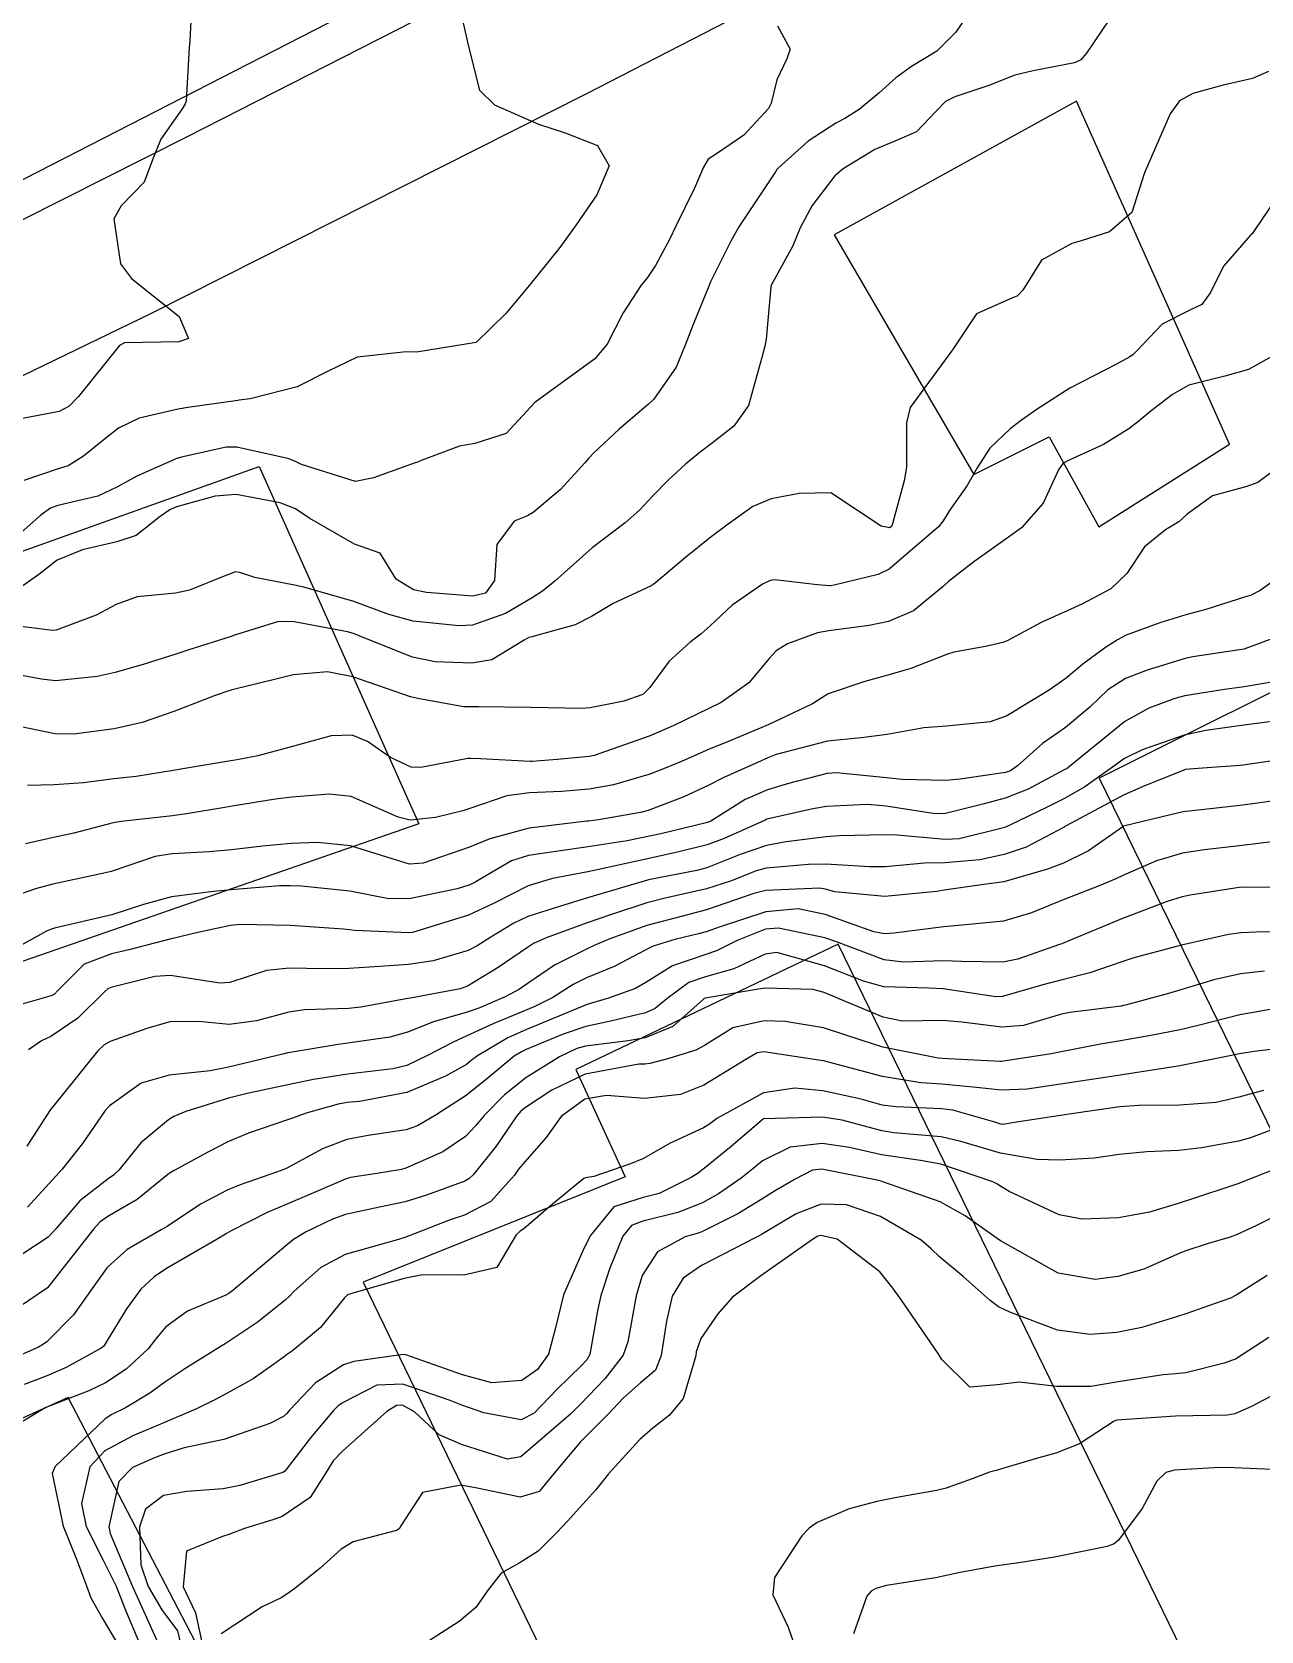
# Model space of a CAD drawing. Header units: metres. Extents: x 318500 to 325275, y 7408834 to 7428799.
# Drawn here: x 323304.5 to 323345.9, y 7420747.4 to 7420801.2 of the extents above; entities that cross this region are included whole.
import ezdxf

# ---------------------------------------------------------------- set-up
doc = ezdxf.new("R2010")
doc.units = ezdxf.units.M
doc.header["$MEASUREMENT"] = 0
for name, color, linetype in [('Curvas de Nivel 1m', 11, 'Continuous'), ('Curvas de Nivel 5m', 15, 'Continuous'), ('Edificações', 30, 'Continuous'), ('Vias Primárias', 230, 'Continuous')]:
    doc.layers.add(name, color=color, linetype=linetype)

msp = doc.modelspace()

# ---------------------------------------------------------------- linework, layer by layer
at = {"layer": 'Curvas de Nivel 1m', "flags": 128}
for points, elevation in [([(323309.948, 7420802.855), (323309.862, 7420801.096), (323309.845, 7420800.857), (323309.83, 7420800.643), (323309.725, 7420798.858), (323309.694, 7420798.753), (323309.586, 7420798.587), (323308.875, 7420797.563), (323308.595, 7420796.87), (323308.307, 7420796.118), (323307.544, 7420795.322), (323307.29, 7420794.884), (323307.517, 7420793.367), (323307.885, 7420792.876), (323309.491, 7420791.592), (323309.801, 7420790.855), (323309.479, 7420790.744), (323307.651, 7420790.706), (323307.477, 7420790.617), (323306.103, 7420788.9), (323305.784, 7420788.576), (323305.452, 7420788.403), (323304.213, 7420788.165)], 767), ([(323336.173, 7420801.966), (323335.627, 7420801.164), (323334.983, 7420800.52), (323334.132, 7420800.012), (323333.606, 7420799.63), (323333.037, 7420799.11), (323332.368, 7420798.558), (323331.889, 7420798.262), (323331.583, 7420798.1), (323330.655, 7420797.498), (323329.65, 7420796.589), (323329.607, 7420796.542), (323329.559, 7420796.466), (323328.321, 7420794.608), (323328.038, 7420794.107), (323327.517, 7420793.055), (323327.372, 7420792.762), (323327.31, 7420792.622), (323326.785, 7420791.333), (323326.516, 7420790.63), (323326.209, 7420789.896), (323325.462, 7420788.814), (323325.28, 7420788.643), (323324.294, 7420787.811), (323323.435, 7420786.996), (323323.276, 7420786.828), (323323.146, 7420786.674), (323322.326, 7420785.776), (323321.405, 7420785.001), (323321.21, 7420784.894), (323320.766, 7420784.706), (323320.181, 7420783.923), (323320.1, 7420782.713), (323319.796, 7420782.293), (323319.372, 7420782.185), (323317.808, 7420782.309), (323317.375, 7420782.399), (323316.793, 7420782.759), (323316.256, 7420783.634), (323315.392, 7420783.934), (323313.887, 7420784.795), (323313.405, 7420785.124), (323312.885, 7420785.33), (323311.412, 7420785.61), (323310.697, 7420785.555), (323309.405, 7420785.188), (323309.173, 7420785.093), (323308.856, 7420784.865), (323308.039, 7420784.228), (323307.391, 7420784.018), (323306.241, 7420783.749), (323305.385, 7420783.399), (323304.767, 7420782.919), (323303.964, 7420782.339)], 764), ([(323318.926, 7420802.03), (323319.22, 7420800.726), (323319.597, 7420799.216), (323320.099, 7420798.715), (323321.58, 7420798.063), (323322.482, 7420797.781), (323323.57, 7420797.351), (323323.965, 7420796.666), (323323.55, 7420795.686), (323322.845, 7420794.68), (323322.302, 7420793.914), (323321.514, 7420792.939), (323321.402, 7420792.811), (323321.326, 7420792.702), (323320.496, 7420791.709), (323319.48, 7420790.72), (323317.477, 7420790.401), (323317.125, 7420790.404), (323315.475, 7420790.232), (323314.504, 7420789.755), (323313.464, 7420789.226), (323311.88, 7420788.824), (323311.512, 7420788.776), (323311.459, 7420788.773), (323309.778, 7420788.532), (323309.454, 7420788.475), (323308.145, 7420788.177), (323307.444, 7420787.84), (323306.908, 7420787.418), (323306.276, 7420786.897), (323305.753, 7420786.577), (323305.423, 7420786.466), (323304.264, 7420786.081)], 766), ([(323340.795, 7420801.606), (323340.027, 7420800.454), (323339.835, 7420800.238), (323339.615, 7420800.132), (323338.227, 7420799.864), (323337.608, 7420799.719), (323336.731, 7420799.37), (323335.597, 7420798.987), (323335.274, 7420798.835), (323334.975, 7420798.519), (323334.3, 7420797.809), (323333.574, 7420797.491), (323332.903, 7420797.217), (323331.829, 7420796.566), (323331.558, 7420796.332), (323330.791, 7420795.334), (323330.385, 7420794.582), (323330.141, 7420793.974), (323329.514, 7420792.831), (323329.427, 7420792.675), (323329.404, 7420792.592), (323329.242, 7420790.835), (323329.194, 7420790.594), (323329.095, 7420790.215), (323328.644, 7420788.602), (323328.153, 7420787.906), (323327.441, 7420787.344), (323327.024, 7420787.037), (323326.529, 7420786.629), (323325.953, 7420786.104), (323325.414, 7420785.549), (323324.976, 7420785.076), (323324.496, 7420784.654), (323323.391, 7420783.816), (323322.131, 7420782.689), (323321.718, 7420782.351), (323321.371, 7420782.132), (323320.468, 7420781.604), (323319.357, 7420781.214), (323318.9, 7420781.183), (323317.359, 7420781.342), (323316.549, 7420781.575), (323315.368, 7420782.009), (323313.687, 7420782.485), (323313.376, 7420782.553), (323312.036, 7420782.82), (323311.536, 7420782.982), (323311.382, 7420783.006), (323310.948, 7420782.836), (323309.841, 7420782.385), (323309.371, 7420782.29), (323308.079, 7420782.164), (323307.365, 7420781.905), (323306.7, 7420781.55), (323305.352, 7420781.038), (323305.227, 7420781.036), (323303.355, 7420781.268)], 763), ([(323346.149, 7420799.835), (323345.608, 7420799.603), (323344.619, 7420799.381), (323343.6, 7420799.095), (323343.155, 7420798.856), (323342.839, 7420798.418), (323342.452, 7420797.546), (323341.97, 7420796.426), (323341.868, 7420796.116), (323341.547, 7420795.096), (323340.791, 7420794.441), (323339.842, 7420794.148), (323339.534, 7420794.054), (323338.507, 7420793.493), (323337.883, 7420792.484), (323337.698, 7420792.296), (323337.506, 7420792.214), (323336.318, 7420791.682), (323335.533, 7420790.509), (323335.51, 7420790.479), (323335.479, 7420790.431), (323334.093, 7420788.53), (323333.963, 7420788.022), (323333.963, 7420786.532), (323333.889, 7420786.067), (323333.47, 7420784.539), (323333.399, 7420784.486), (323333.113, 7420784.543), (323331.417, 7420785.665), (323330.356, 7420785.636), (323329.413, 7420785.457), (323328.799, 7420785.209), (323327.964, 7420784.612), (323327.396, 7420784.187), (323326.53, 7420783.487), (323325.522, 7420782.639), (323325.442, 7420782.576), (323325.378, 7420782.532), (323324.09, 7420781.938), (323323.362, 7420781.502), (323322.818, 7420781.218), (323321.352, 7420780.823), (323321.26, 7420780.792), (323321.096, 7420780.703), (323320.007, 7420780.046), (323319.338, 7420779.927), (323318.105, 7420779.972), (323317.341, 7420780.131), (323315.733, 7420780.774), (323315.352, 7420780.925), (323315.151, 7420780.984), (323313.358, 7420781.325), (323312.831, 7420781.334), (323311.351, 7420780.872), (323311.321, 7420780.86), (323311.237, 7420780.832), (323309.82, 7420780.376), (323309.34, 7420780.226), (323308.308, 7420779.897), (323307.331, 7420779.614), (323306.735, 7420779.483), (323305.326, 7420779.341), (323304.855, 7420779.389), (323303.331, 7420779.675)], 762), ([(323346.94, 7420796.359), (323345.709, 7420794.545), (323345.594, 7420794.379), (323345.567, 7420794.352), (323345.539, 7420794.329), (323344.631, 7420793.286), (323344.193, 7420792.4), (323343.906, 7420792.002), (323343.501, 7420791.811), (323342.573, 7420791.34), (323341.709, 7420790.428), (323341.595, 7420790.313), (323341.478, 7420790.235), (323341.035, 7420789.996), (323339.467, 7420789.184), (323338.362, 7420788.476), (323337.833, 7420788.106), (323337.45, 7420787.821), (323336.767, 7420787.17), (323336.345, 7420786.501), (323336.012, 7420785.913), (323335.408, 7420785.074), (323335.195, 7420784.721), (323335.04, 7420784.515), (323333.386, 7420783.091), (323333.016, 7420782.912), (323331.526, 7420782.559), (323331.406, 7420782.534), (323331.38, 7420782.531), (323330.969, 7420782.566), (323329.531, 7420782.737), (323329.381, 7420782.717), (323329.124, 7420782.594), (323328.099, 7420781.879), (323327.359, 7420781.194), (323327.06, 7420780.917), (323326.671, 7420780.627), (323325.976, 7420779.998), (323325.327, 7420779.117), (323325.091, 7420778.876), (323324.451, 7420778.653), (323323.318, 7420778.434), (323323.053, 7420778.41), (323321.317, 7420778.442), (323319.569, 7420778.466), (323319.317, 7420778.459), (323319.06, 7420778.466), (323317.521, 7420778.747), (323317.321, 7420778.784), (323317.275, 7420778.797), (323315.33, 7420779.476), (323314.481, 7420779.64), (323313.331, 7420779.537), (323312.747, 7420779.39), (323311.323, 7420779.042), (323311.158, 7420778.997), (323310.703, 7420778.839), (323309.314, 7420778.306), (323308.249, 7420777.932), (323307.308, 7420777.72), (323305.95, 7420777.544), (323305.306, 7420777.554), (323304.174, 7420777.792)], 761), ([(323346.272, 7420786.367), (323345.786, 7420786.014), (323345.422, 7420785.879), (323344.258, 7420785.557), (323343.408, 7420784.944), (323343.125, 7420784.692), (323342.682, 7420784.417), (323341.969, 7420783.85), (323341.385, 7420782.954), (323340.836, 7420782.438), (323339.893, 7420781.931), (323339.368, 7420781.688), (323338.514, 7420781.317), (323337.353, 7420780.689), (323337.209, 7420780.626), (323336.62, 7420780.491), (323335.557, 7420780.297), (323335.346, 7420780.235), (323334.116, 7420779.75), (323333.335, 7420779.524), (323332.559, 7420779.321), (323331.325, 7420778.895), (323331.116, 7420778.77), (323330.8, 7420778.568), (323329.313, 7420777.859), (323328.002, 7420777.304), (323327.304, 7420777.032), (323327.018, 7420776.908), (323326.389, 7420776.629), (323325.621, 7420776.31), (323325.293, 7420776.19), (323324.102, 7420775.844), (323323.285, 7420775.698), (323322.353, 7420775.615), (323321.283, 7420775.564), (323320.52, 7420775.469), (323319.275, 7420775.046), (323319.036, 7420774.961), (323318.116, 7420774.737), (323317.268, 7420774.648), (323316.856, 7420774.756), (323315.28, 7420775.449), (323314.539, 7420775.53), (323313.279, 7420775.422), (323312.728, 7420775.358), (323311.274, 7420775.121), (323311.028, 7420775.08), (323309.673, 7420774.854), (323309.326, 7420774.802), (323309.269, 7420774.796), (323307.536, 7420774.608), (323307.265, 7420774.556), (323305.944, 7420774.216), (323305.257, 7420774.062), (323304.322, 7420773.856)], 759), ([(323347.391, 7420783.469), (323345.865, 7420782.373), (323345.542, 7420782.213), (323345.377, 7420782.159), (323344.036, 7420781.734), (323343.367, 7420781.557), (323342.492, 7420781.29), (323341.357, 7420780.872), (323341.066, 7420780.722), (323340.631, 7420780.441), (323339.898, 7420779.895), (323339.335, 7420779.428), (323338.771, 7420779.023), (323337.858, 7420778.475), (323337.527, 7420778.268), (323337.317, 7420778.146), (323336.786, 7420777.96), (323335.313, 7420777.816), (323334.551, 7420777.76), (323333.31, 7420777.537), (323332.439, 7420777.418), (323331.307, 7420777.304), (323329.574, 7420776.857), (323329.302, 7420776.746), (323328.946, 7420776.595), (323327.821, 7420776.083), (323327.288, 7420775.812), (323326.472, 7420775.439), (323325.275, 7420774.974), (323325.014, 7420774.904), (323323.6, 7420774.665), (323323.269, 7420774.618), (323323.21, 7420774.611), (323321.265, 7420774.386), (323319.947, 7420774.026), (323319.255, 7420773.746), (323317.706, 7420773.202), (323317.246, 7420773.172), (323316.655, 7420773.353), (323315.255, 7420773.791), (323314.146, 7420773.902), (323313.256, 7420773.868), (323312.291, 7420773.777), (323311.252, 7420773.657), (323310.504, 7420773.588), (323309.25, 7420773.518), (323308.688, 7420773.426), (323307.241, 7420772.932), (323307.201, 7420772.92), (323307.015, 7420772.883), (323305.236, 7420772.495), (323304.652, 7420772.336), (323303.229, 7420771.845)], 758), ([(323346.773, 7420780.944), (323345.351, 7420780.418), (323345.325, 7420780.406), (323345.17, 7420780.383), (323343.605, 7420780.147), (323343.345, 7420780.092), (323342.059, 7420779.7), (323341.335, 7420779.42), (323340.736, 7420779.032), (323340.131, 7420778.448), (323339.313, 7420777.769), (323338.543, 7420777.232), (323337.704, 7420776.476), (323337.466, 7420776.31), (323337.297, 7420776.255), (323335.771, 7420776.025), (323335.292, 7420775.979), (323333.803, 7420776.022), (323333.293, 7420776.077), (323331.608, 7420776.244), (323331.295, 7420776.221), (323329.989, 7420775.88), (323329.286, 7420775.675), (323328.538, 7420775.344), (323327.379, 7420774.618), (323327.306, 7420774.583), (323327.269, 7420774.568), (323325.704, 7420774.195), (323325.262, 7420774.097), (323324.569, 7420773.96), (323323.256, 7420773.75), (323322.16, 7420773.593), (323321.251, 7420773.461), (323320.676, 7420773.278), (323319.701, 7420772.715), (323319.414, 7420772.543), (323319.237, 7420772.458), (323318.849, 7420772.338), (323317.233, 7420772.002), (323316.485, 7420772.014), (323315.235, 7420772.257), (323313.609, 7420772.424), (323313.236, 7420772.439), (323312.87, 7420772.44), (323311.235, 7420772.303), (323310.64, 7420772.245), (323309.232, 7420772.067), (323308.291, 7420771.808), (323307.226, 7420771.461), (323305.336, 7420771.024), (323305.221, 7420770.992), (323305.03, 7420770.913), (323303.869, 7420770.272)], 757), ([(323346.383, 7420779.316), (323345.331, 7420779.14), (323344.67, 7420779.05), (323343.326, 7420778.832), (323342.99, 7420778.74), (323342.119, 7420778.418), (323341.315, 7420777.968), (323339.454, 7420776.458), (323339.367, 7420776.391), (323339.298, 7420776.352), (323338.062, 7420775.698), (323337.284, 7420775.385), (323336.574, 7420775.197), (323335.275, 7420774.874), (323334.925, 7420774.866), (323333.279, 7420775.123), (323332.65, 7420775.176), (323331.278, 7420775.115), (323330.81, 7420775.034), (323329.271, 7420774.678), (323329.21, 7420774.652), (323329.09, 7420774.593), (323327.835, 7420774.038), (323327.258, 7420773.825), (323326.303, 7420773.58), (323325.251, 7420773.35), (323323.553, 7420772.974), (323323.244, 7420772.909), (323322.055, 7420772.688), (323321.237, 7420772.436), (323320.086, 7420771.857), (323319.227, 7420771.455), (323317.343, 7420770.87), (323317.221, 7420770.855), (323315.385, 7420770.941), (323315.222, 7420770.96), (323315.02, 7420770.984), (323313.223, 7420771.104), (323311.541, 7420771.143), (323311.223, 7420771.111), (323310.019, 7420770.848), (323309.38, 7420770.695), (323309.217, 7420770.66), (323307.798, 7420770.288), (323307.209, 7420770.152), (323306.293, 7420769.805), (323305.401, 7420768.907), (323305.299, 7420768.798), (323305.187, 7420768.737), (323303.775, 7420768.337)], 756), ([(323347.304, 7420776.793), (323345.444, 7420776.52), (323345.301, 7420776.502), (323345.194, 7420776.488), (323343.922, 7420776.394), (323343.348, 7420776.351), (323343.299, 7420776.336), (323341.933, 7420775.778), (323341.286, 7420775.498), (323340.592, 7420775.129), (323339.342, 7420774.459), (323339.295, 7420774.434), (323339.269, 7420774.418), (323337.988, 7420773.744), (323337.255, 7420773.49), (323336.431, 7420773.314), (323335.251, 7420773.216), (323334.571, 7420773.2), (323333.248, 7420773.082), (323332.718, 7420773.075), (323331.249, 7420773.164), (323330.664, 7420773.154), (323329.247, 7420773.03), (323328.901, 7420772.94), (323328.073, 7420772.608), (323327.237, 7420772.342), (323325.843, 7420772.025), (323325.232, 7420771.865), (323324.042, 7420771.472), (323323.225, 7420771.196), (323321.843, 7420770.691), (323321.419, 7420770.495), (323321.215, 7420770.368), (323320.221, 7420769.694), (323319.195, 7420769.062), (323318.947, 7420768.971), (323317.695, 7420768.742), (323317.274, 7420768.664), (323317.188, 7420768.648), (323315.6, 7420768.357), (323315.183, 7420768.315), (323313.712, 7420768.265), (323313.181, 7420768.193), (323312.092, 7420767.901), (323311.174, 7420767.775), (323310.149, 7420767.872), (323309.175, 7420767.863), (323308.398, 7420767.642), (323307.165, 7420767.208), (323306.961, 7420767.085), (323306.753, 7420766.886), (323305.224, 7420764.992), (323305.158, 7420764.91), (323304.366, 7420763.677)], 754), ([(323346.35, 7420775.298), (323345.282, 7420775.15), (323344.587, 7420775.08), (323343.278, 7420774.925), (323342.849, 7420774.834), (323341.27, 7420774.447), (323341.24, 7420774.43), (323340.085, 7420773.62), (323339.251, 7420773.202), (323338.711, 7420773.003), (323337.242, 7420772.58), (323337.158, 7420772.564), (323336.568, 7420772.49), (323335.238, 7420772.294), (323334.975, 7420772.251), (323333.235, 7420772.087), (323331.552, 7420772.242), (323331.238, 7420772.331), (323331.036, 7420772.361), (323329.237, 7420772.28), (323328.823, 7420772.183), (323327.23, 7420771.636), (323326.433, 7420771.423), (323325.225, 7420771.104), (323323.978, 7420770.659), (323323.454, 7420770.429), (323323.215, 7420770.322), (323322.12, 7420769.772), (323321.197, 7420769.144), (323320.939, 7420768.958), (323320.457, 7420768.707), (323319.573, 7420768.327), (323319.182, 7420768.189), (323318.05, 7420767.864), (323317.172, 7420767.522), (323316.584, 7420767.344), (323315.166, 7420767.15), (323314.841, 7420767.107), (323313.16, 7420766.826), (323313.139, 7420766.822), (323313.069, 7420766.801), (323311.155, 7420766.334), (323310.528, 7420766.214), (323309.152, 7420766.071), (323308.215, 7420765.804), (323307.142, 7420765.043), (323307.003, 7420764.882), (323306.242, 7420763.775), (323305.558, 7420762.903), (323305.338, 7420762.675), (323305.103, 7420762.416), (323304.386, 7420761.625)], 753), ([(323346.906, 7420773.997), (323345.261, 7420773.793), (323343.995, 7420773.656), (323343.257, 7420773.539), (323342.383, 7420773.283), (323341.245, 7420772.786), (323341.005, 7420772.672), (323340.448, 7420772.442), (323339.235, 7420771.973), (323338.17, 7420771.531), (323337.228, 7420771.247), (323335.84, 7420771.114), (323335.226, 7420771.064), (323333.538, 7420770.85), (323333.223, 7420770.829), (323332.869, 7420770.898), (323331.229, 7420771.48), (323330.323, 7420771.666), (323329.23, 7420771.567), (323327.664, 7420771.053), (323327.223, 7420770.895), (323327.008, 7420770.836), (323326.165, 7420770.631), (323325.446, 7420770.408), (323325.215, 7420770.297), (323324.132, 7420769.73), (323323.2, 7420769.344), (323322.751, 7420769.122), (323322.059, 7420768.687), (323321.486, 7420768.395), (323321.184, 7420768.272), (323320.076, 7420767.812), (323319.17, 7420767.388), (323318.711, 7420767.183), (323317.871, 7420766.739), (323317.156, 7420766.394), (323316.677, 7420766.279), (323315.153, 7420766.105), (323314.015, 7420765.928), (323313.149, 7420765.747), (323311.774, 7420765.448), (323311.145, 7420765.293), (323309.718, 7420764.851), (323309.315, 7420764.679), (323309.136, 7420764.572), (323308.204, 7420763.789), (323307.461, 7420762.876), (323307.284, 7420762.702), (323307.106, 7420762.587), (323306.146, 7420761.842), (323305.353, 7420760.906), (323305.077, 7420760.616), (323304.158, 7420760.011)], 752), ([(323347.25, 7420772.368), (323345.253, 7420772.393), (323345.155, 7420772.381), (323343.509, 7420772.126), (323343.237, 7420772.071), (323342.74, 7420771.912), (323341.229, 7420771.337), (323339.295, 7420770.533), (323339.22, 7420770.503), (323339.19, 7420770.49), (323339.116, 7420770.461), (323337.713, 7420769.974), (323337.211, 7420769.877), (323335.818, 7420769.894), (323335.211, 7420769.921), (323333.865, 7420769.876), (323333.211, 7420769.955), (323331.611, 7420770.556), (323331.221, 7420770.694), (323329.662, 7420771.021), (323329.224, 7420770.986), (323328.272, 7420770.604), (323327.576, 7420770.253), (323327.213, 7420770.131), (323326.092, 7420769.745), (323325.198, 7420769.191), (323324.851, 7420768.989), (323323.941, 7420768.659), (323323.36, 7420768.495), (323323.187, 7420768.438), (323321.945, 7420767.922), (323321.174, 7420767.605), (323320.549, 7420767.327), (323319.529, 7420766.716), (323319.319, 7420766.558), (323319.157, 7420766.434), (323318.457, 7420766.035), (323317.147, 7420765.488), (323315.56, 7420765.189), (323315.144, 7420765.147), (323314.836, 7420765.091), (323313.764, 7420764.794), (323313.308, 7420764.628), (323313.136, 7420764.564), (323311.826, 7420764.123), (323311.125, 7420763.827), (323310.475, 7420763.485), (323309.32, 7420762.857), (323309.183, 7420762.785), (323309.108, 7420762.729), (323308.077, 7420761.888), (323307.087, 7420761.32), (323306.827, 7420761.14), (323306.603, 7420760.887), (323305.06, 7420758.91), (323303.865, 7420758.11)], 751), ([(323346.009, 7420769.567), (323345.206, 7420769.48), (323344.309, 7420769.283), (323343.198, 7420768.945), (323342.783, 7420768.819), (323341.336, 7420768.428), (323341.22, 7420768.399), (323341.189, 7420768.395), (323339.466, 7420768.176), (323339.185, 7420768.118), (323337.906, 7420767.746), (323337.178, 7420767.688), (323335.824, 7420767.857), (323335.181, 7420767.905), (323333.819, 7420767.892), (323333.182, 7420768.02), (323331.909, 7420768.553), (323331.194, 7420768.851), (323330.812, 7420768.95), (323329.196, 7420768.993), (323328.852, 7420768.939), (323327.191, 7420768.664), (323327.16, 7420768.651), (323327.121, 7420768.621), (323326.105, 7420767.702), (323325.17, 7420767.321), (323324.596, 7420767.222), (323323.166, 7420767.043), (323322.876, 7420766.963), (323322.284, 7420766.683), (323321.153, 7420765.984), (323320.442, 7420765.413), (323319.754, 7420764.714), (323319.478, 7420764.373), (323319.129, 7420764.005), (323318.358, 7420763.495), (323317.113, 7420762.937), (323316.97, 7420762.895), (323316.143, 7420762.764), (323315.259, 7420762.627), (323315.107, 7420762.587), (323313.852, 7420762.039), (323313.094, 7420761.718), (323312.455, 7420761.444), (323311.239, 7420760.828), (323311.079, 7420760.738), (323310.843, 7420760.599), (323309.067, 7420759.563), (323308.646, 7420759.282), (323308.204, 7420758.869), (323307.713, 7420758.21), (323307.033, 7420757.082), (323306.956, 7420756.956), (323306.867, 7420756.882), (323305.684, 7420756.236), (323305.015, 7420755.94), (323304.273, 7420755.659)], 749), ([(323346.652, 7420768.358), (323345.187, 7420768.097), (323343.823, 7420767.755), (323343.178, 7420767.6), (323342.187, 7420767.403), (323341.172, 7420767.223), (323340.496, 7420767.114), (323339.166, 7420766.857), (323338.835, 7420766.793), (323337.161, 7420766.53), (323337.113, 7420766.528), (323335.162, 7420766.632), (323335.028, 7420766.646), (323333.167, 7420767.013), (323332.476, 7420767.241), (323331.177, 7420767.662), (323329.885, 7420767.873), (323329.18, 7420767.894), (323328.12, 7420767.661), (323327.167, 7420767.071), (323326.876, 7420766.911), (323325.966, 7420766.632), (323325.332, 7420766.464), (323325.158, 7420766.444), (323324.953, 7420766.438), (323323.154, 7420766.106), (323322.03, 7420765.568), (323321.143, 7420764.983), (323320.983, 7420764.86), (323320.849, 7420764.703), (323320.158, 7420763.676), (323319.385, 7420762.717), (323319.243, 7420762.584), (323319.107, 7420762.508), (323317.81, 7420762.029), (323317.096, 7420761.808), (323316.229, 7420761.627), (323315.089, 7420761.387), (323314.646, 7420761.226), (323313.765, 7420760.793), (323313.339, 7420760.536), (323313.075, 7420760.33), (323311.293, 7420758.827), (323311.164, 7420758.723), (323311.058, 7420758.665), (323309.768, 7420758.131), (323309.041, 7420757.606), (323308.7, 7420757.198), (323308.444, 7420756.866), (323307.711, 7420756.182), (323307.013, 7420755.72), (323306.45, 7420755.447), (323305.054, 7420754.909), (323305, 7420754.889), (323304.942, 7420754.854), (323302.987, 7420753.679)], 748), ([(323347.177, 7420767.043), (323345.663, 7420766.861), (323345.174, 7420766.784), (323344.842, 7420766.715), (323343.222, 7420766.399), (323343.17, 7420766.389), (323341.156, 7420766.072), (323340.723, 7420766.004), (323339.153, 7420765.765), (323338.025, 7420765.598), (323337.151, 7420765.566), (323336.32, 7420765.66), (323335.153, 7420765.765), (323334.444, 7420765.812), (323333.155, 7420766.027), (323331.173, 7420766.547), (323331.088, 7420766.561), (323329.164, 7420766.854), (323328.938, 7420766.819), (323328.562, 7420766.599), (323327.151, 7420765.735), (323326.357, 7420765.419), (323325.146, 7420765.285), (323323.875, 7420765.387), (323323.146, 7420765.261), (323322.35, 7420764.682), (323321.842, 7420763.977), (323321.117, 7420763.151), (323320.911, 7420762.904), (323320.774, 7420762.703), (323319.983, 7420761.824), (323319.09, 7420761.364), (323318.613, 7420761.201), (323317.433, 7420760.745), (323317.079, 7420760.61), (323316.869, 7420760.544), (323315.073, 7420760.036), (323314.259, 7420759.598), (323313.362, 7420758.797), (323313.213, 7420758.644), (323313.055, 7420758.496), (323312.115, 7420757.743), (323311.033, 7420757.029), (323310.909, 7420756.955), (323310.719, 7420756.835), (323309.684, 7420756.186), (323309.013, 7420755.742), (323308.501, 7420755.372), (323307.682, 7420754.873), (323307.224, 7420754.651), (323306.996, 7420754.502), (323305.319, 7420752.905), (323305.218, 7420752.665), (323305.585, 7420750.9), (323306.037, 7420749.79), (323306.369, 7420748.888), (323306.515, 7420748.485), (323306.909, 7420747.788), (323307.444, 7420746.875)], 747), ([(323345.976, 7420765.55), (323345.154, 7420765.33), (323344.389, 7420765.146), (323343.147, 7420765.056), (323341.78, 7420765.054), (323341.146, 7420765.003), (323339.444, 7420764.756), (323339.143, 7420764.712), (323338.925, 7420764.68), (323337.603, 7420764.475), (323337.203, 7420764.415), (323337.139, 7420764.42), (323336.937, 7420764.483), (323335.526, 7420764.887), (323335.144, 7420764.936), (323333.614, 7420765.003), (323333.145, 7420765.066), (323332.435, 7420765.259), (323331.15, 7420765.543), (323330.213, 7420765.637), (323329.149, 7420765.481), (323327.581, 7420764.613), (323327.336, 7420764.418), (323327.135, 7420764.299), (323325.986, 7420763.773), (323325.119, 7420763.263), (323324.677, 7420763.086), (323323.44, 7420762.665), (323323.167, 7420762.611), (323323.109, 7420762.594), (323322.057, 7420761.724), (323321.083, 7420760.904), (323320.964, 7420760.819), (323320.829, 7420760.703), (323320.177, 7420759.601), (323319.066, 7420759.342), (323317.682, 7420759.357), (323317.065, 7420759.225), (323315.449, 7420758.774), (323315.159, 7420758.678), (323315.057, 7420758.58), (323314.249, 7420757.581), (323313.301, 7420756.797), (323313.141, 7420756.686), (323313.027, 7420756.598), (323311.983, 7420755.848), (323311.007, 7420755.313), (323310.695, 7420755.145), (323310.079, 7420754.844), (323308.995, 7420754.384), (323307.93, 7420753.932), (323306.986, 7420753.433), (323306.486, 7420752.887), (323306.199, 7420751.654), (323306.36, 7420750.889), (323306.933, 7420749.752), (323307.367, 7420748.876), (323307.661, 7420748.124), (323308.186, 7420746.867)], 746), ([(323346.51, 7420762.968), (323345.11, 7420762.413), (323345.086, 7420762.404), (323345.009, 7420762.381), (323343.59, 7420761.91), (323343.103, 7420761.749), (323342.143, 7420761.457), (323341.098, 7420761.27), (323339.876, 7420761.227), (323339.099, 7420761.375), (323337.425, 7420762.158), (323337.109, 7420762.351), (323337.033, 7420762.405), (323336.874, 7420762.484), (323335.118, 7420763.076), (323334.44, 7420763.2), (323333.123, 7420763.39), (323332.045, 7420763.632), (323331.128, 7420763.773), (323330.052, 7420763.65), (323329.119, 7420763.182), (323328.789, 7420762.92), (323328.403, 7420762.601), (323327.642, 7420762.072), (323327.097, 7420761.775), (323326.273, 7420761.448), (323325.088, 7420761.156), (323324.714, 7420761.017), (323324.42, 7420760.65), (323323.984, 7420759.571), (323323.681, 7420758.661), (323323.57, 7420758.144), (323323.309, 7420756.666), (323323.207, 7420756.487), (323323.024, 7420756.301), (323322.199, 7420755.495), (323321.433, 7420754.694), (323320.998, 7420754.47), (323319.743, 7420754.713), (323319.004, 7420754.966), (323318.61, 7420755.122), (323317.014, 7420755.676), (323316.137, 7420755.64), (323315.004, 7420755.061), (323314.841, 7420754.943), (323314.678, 7420754.783), (323313.911, 7420753.871), (323313.088, 7420752.799), (323313.04, 7420752.738), (323312.979, 7420752.702), (323311.529, 7420752.264), (323310.97, 7420752.152), (323309.753, 7420752.063), (323308.966, 7420751.926), (323308.354, 7420751.471), (323308.157, 7420750.868), (323308.203, 7420749.595), (323308.442, 7420748.865), (323308.912, 7420748.077), (323309.429, 7420747.376), (323309.554, 7420746.85)], 744), ([(323347.103, 7420761.679), (323345.742, 7420761.016), (323345.093, 7420760.704), (323344.858, 7420760.617), (323344.081, 7420760.39), (323343.336, 7420760.148), (323343.085, 7420760.046), (323341.947, 7420759.547), (323341.073, 7420759.296), (323340.314, 7420759.199), (323339.074, 7420759.404), (323337.147, 7420760.479), (323337.09, 7420760.519), (323335.934, 7420761.339), (323335.1, 7420761.813), (323333.167, 7420762.481), (323333.109, 7420762.498), (323332.974, 7420762.541), (323331.115, 7420762.903), (323330.803, 7420762.876), (323330.214, 7420762.573), (323329.523, 7420762.165), (323329.1, 7420761.896), (323328.295, 7420761.399), (323327.083, 7420760.796), (323326.953, 7420760.75), (323326.513, 7420760.626), (323325.586, 7420760.124), (323325.067, 7420759.33), (323324.868, 7420758.643), (323324.592, 7420757.092), (323324.426, 7420756.649), (323323.819, 7420755.857), (323323.005, 7420755.01), (323322.836, 7420754.839), (323322.672, 7420754.675), (323320.985, 7420753.223), (323320.54, 7420753.149), (323318.989, 7420753.645), (323318.234, 7420753.973), (323317.405, 7420754.744), (323317.003, 7420754.961), (323316.798, 7420754.958), (323316.474, 7420754.758), (323314.986, 7420753.424), (323314.676, 7420753.09), (323314.485, 7420752.785), (323313.896, 7420751.86), (323312.956, 7420751.22), (323312.647, 7420751.112), (323311.693, 7420750.819), (323311.163, 7420750.611), (323310.946, 7420750.553), (323309.736, 7420750.05), (323309.626, 7420748.849), (323310.044, 7420747.976), (323310.285, 7420746.839)], 743), ([(323346.105, 7420759.334), (323345.064, 7420758.665), (323344.873, 7420758.571), (323344.357, 7420758.387), (323343.396, 7420758.056), (323343.053, 7420757.934), (323341.889, 7420757.576), (323341.045, 7420757.412), (323340.144, 7420757.343), (323339.045, 7420757.492), (323337.44, 7420758.091), (323337.057, 7420758.279), (323336.781, 7420758.484), (323335.868, 7420759.294), (323335.074, 7420759.956), (323334.793, 7420760.23), (323334.463, 7420760.519), (323333.092, 7420761.313), (323331.943, 7420761.706), (323331.098, 7420761.731), (323330.258, 7420761.407), (323329.082, 7420760.707), (323329.008, 7420760.664), (323328.874, 7420760.593), (323327.07, 7420759.667), (323326.448, 7420759.244), (323326.08, 7420758.63), (323325.884, 7420757.795), (323325.711, 7420756.633), (323325.518, 7420756.14), (323325.016, 7420755.717), (323324.444, 7420755.213), (323323.912, 7420754.656), (323322.991, 7420753.737), (323322.106, 7420752.683), (323321.602, 7420752.059), (323320.968, 7420751.869), (323319.516, 7420752.17), (323318.973, 7420752.27), (323317.681, 7420752.027), (323316.952, 7420750.907), (323316.898, 7420750.803), (323316.804, 7420750.752), (323315.35, 7420750.368), (323314.94, 7420750.121), (323314.239, 7420749.479), (323313.383, 7420748.795), (323313.114, 7420748.603), (323312.917, 7420748.479), (323312.282, 7420748.178), (323310.904, 7420747.275)], 742), ([(323346.158, 7420757.248), (323345.032, 7420756.516), (323344.937, 7420756.475), (323344.657, 7420756.384), (323343.368, 7420756.055), (323343.026, 7420756.018), (323342.604, 7420755.984), (323341.023, 7420755.738), (323340.172, 7420755.593), (323339.021, 7420755.591), (323337.759, 7420755.736), (323337.022, 7420755.652), (323336.097, 7420755.57), (323335.151, 7420756.508), (323335.033, 7420756.702), (323333.776, 7420758.529), (323333.476, 7420758.945), (323333.069, 7420759.458), (323331.634, 7420760.554), (323331.082, 7420760.68), (323330.986, 7420760.656), (323330.841, 7420760.564), (323329.067, 7420759.318), (323328.105, 7420758.604), (323327.621, 7420758.042), (323327.039, 7420757.212), (323326.892, 7420756.761), (323326.872, 7420756.622), (323326.448, 7420755.186), (323325.989, 7420754.63), (323325.433, 7420754.198), (323324.992, 7420753.808), (323323.942, 7420752.656), (323323.515, 7420752.119), (323322.963, 7420751.513), (323322.563, 7420751.068), (323322.196, 7420750.681), (323321.574, 7420750.057), (323320.934, 7420749.646), (323320.322, 7420749.313), (323319.852, 7420748.711), (323319.468, 7420748.161), (323318.91, 7420747.689), (323317.438, 7420746.742)], 741), ([(323346.553, 7420752.79), (323344.987, 7420752.854), (323344.506, 7420752.866), (323342.986, 7420752.782), (323342.689, 7420752.7), (323342.389, 7420752.409), (323341.894, 7420751.488), (323341.104, 7420750.428), (323340.949, 7420750.302), (323340.723, 7420750.209), (323338.944, 7420749.851), (323337.748, 7420749.666), (323336.941, 7420749.548), (323335.772, 7420749.332), (323334.937, 7420749.162), (323333.297, 7420748.898), (323332.933, 7420748.793), (323332.771, 7420748.703), (323332.627, 7420748.543), (323332.181, 7420747.277)], 739)]:
    msp.add_lwpolyline(points, dxfattribs=dict(at, elevation=elevation))
at = {"layer": 'Curvas de Nivel 5m', "flags": 128}
for points, elevation in [([(323329.628, 7420801.371), (323330.047, 7420800.586), (323329.933, 7420800.269), (323329.605, 7420799.564), (323329.416, 7420798.769), (323329.322, 7420798.594), (323328.488, 7420797.695), (323327.567, 7420797.07), (323327.294, 7420796.894), (323327.134, 7420796.626), (323326.836, 7420795.91), (323326.205, 7420794.633), (323325.987, 7420794.182), (323325.52, 7420793.308), (323325.247, 7420792.911), (323325.034, 7420792.647), (323324.433, 7420791.719), (323323.888, 7420790.664), (323323.475, 7420790.172), (323321.46, 7420788.7), (323320.492, 7420787.662), (323319.439, 7420787.324), (323318.926, 7420787.239), (323317.628, 7420786.747), (323317.489, 7420786.689), (323317.429, 7420786.67), (323316.028, 7420786.164), (323315.419, 7420786.041), (323313.61, 7420786.616), (323313.429, 7420786.708), (323313.189, 7420786.804), (323311.436, 7420787.204), (323311.068, 7420787.203), (323309.564, 7420786.858), (323309.454, 7420786.835), (323309.429, 7420786.825), (323308.066, 7420786.228), (323307.415, 7420785.861), (323306.75, 7420785.55), (323305.405, 7420785.233), (323305.166, 7420785.151), (323304.849, 7420784.918), (323303.387, 7420783.649)], 765), ([(323346.462, 7420790.365), (323345.474, 7420789.811), (323344.673, 7420789.593), (323343.469, 7420789.281), (323342.912, 7420788.969), (323342.193, 7420788.423), (323341.794, 7420788.087), (323341.451, 7420787.817), (323340.596, 7420787.289), (323339.435, 7420786.762), (323339.239, 7420786.657), (323339.086, 7420786.465), (323338.567, 7420785.318), (323337.834, 7420784.483), (323337.397, 7420784.172), (323336.226, 7420783.34), (323335.382, 7420782.676), (323335.198, 7420782.513), (323334.198, 7420781.697), (323333.362, 7420781.338), (323332.708, 7420781.199), (323331.357, 7420781.018), (323330.972, 7420780.95), (323329.956, 7420780.581), (323329.581, 7420780.352), (323329.343, 7420780.09), (323328.661, 7420779.269), (323327.734, 7420778.614), (323327.318, 7420778.41), (323326.119, 7420777.825), (323325.308, 7420777.474), (323323.457, 7420776.823), (323323.301, 7420776.79), (323322.207, 7420776.686), (323321.371, 7420776.627), (323321.299, 7420776.629), (323319.625, 7420776.717), (323319.3, 7420776.729), (323319.206, 7420776.721), (323317.622, 7420776.418), (323317.295, 7420776.435), (323316.602, 7420776.76), (323315.826, 7420777.293), (323315.307, 7420777.511), (323314.607, 7420777.487), (323313.303, 7420777.125), (323312.142, 7420776.817), (323311.442, 7420776.684), (323311.297, 7420776.659), (323309.748, 7420776.398), (323309.292, 7420776.322), (323308.043, 7420776.119), (323307.287, 7420776.036), (323306.272, 7420775.908), (323305.284, 7420775.84), (323304.389, 7420775.817)], 760), ([(323347.035, 7420778.072), (323345.315, 7420777.841), (323344.035, 7420777.671), (323343.311, 7420777.514), (323341.9, 7420777.015), (323341.303, 7420776.72), (323340.895, 7420776.436), (323339.966, 7420775.774), (323339.284, 7420775.382), (323338.671, 7420775.075), (323337.438, 7420774.478), (323337.322, 7420774.427), (323337.269, 7420774.405), (323335.739, 7420774.026), (323335.262, 7420773.998), (323333.651, 7420774.148), (323333.264, 7420774.16), (323331.701, 7420774.118), (323331.263, 7420774.092), (323329.917, 7420773.924), (323329.258, 7420773.792), (323328.367, 7420773.49), (323327.246, 7420773.049), (323326.913, 7420772.955), (323325.288, 7420772.64), (323325.247, 7420772.633), (323323.234, 7420772.035), (323322.293, 7420771.747), (323321.227, 7420771.405), (323320.747, 7420771.183), (323319.975, 7420770.712), (323319.516, 7420770.416), (323319.213, 7420770.261), (323318.032, 7420769.914), (323317.206, 7420769.792), (323316.239, 7420769.73), (323315.203, 7420769.656), (323314.346, 7420769.645), (323313.203, 7420769.673), (323312.425, 7420769.589), (323311.195, 7420769.184), (323310.861, 7420769.169), (323309.198, 7420769.425), (323308.673, 7420769.39), (323307.192, 7420769.02), (323307.095, 7420768.978), (323306.988, 7420768.883), (323306.082, 7420767.991), (323305.167, 7420767.376), (323304.853, 7420767.227), (323304.423, 7420766.921)], 755), ([(323347.228, 7420770.916), (323345.734, 7420770.879), (323345.225, 7420770.862), (323344.805, 7420770.804), (323343.22, 7420770.444), (323343.051, 7420770.403), (323341.618, 7420770.02), (323341.212, 7420769.883), (323340.139, 7420769.513), (323339.202, 7420769.281), (323338.556, 7420769.11), (323337.193, 7420768.713), (323336.971, 7420768.706), (323335.197, 7420768.979), (323334.717, 7420768.997), (323333.198, 7420769.043), (323332.518, 7420769.229), (323331.208, 7420769.746), (323329.606, 7420770.192), (323329.213, 7420770.146), (323328.16, 7420769.652), (323327.201, 7420769.383), (323326.639, 7420769.185), (323325.903, 7420768.633), (323325.512, 7420768.31), (323325.183, 7420768.17), (323323.958, 7420767.879), (323323.175, 7420767.703), (323322.408, 7420767.445), (323321.163, 7420766.932), (323321.005, 7420766.859), (323320.762, 7420766.704), (323319.889, 7420765.976), (323319.147, 7420765.385), (323318.143, 7420764.735), (323317.51, 7420764.369), (323317.132, 7420764.231), (323315.854, 7420764.045), (323315.127, 7420763.9), (323314.317, 7420763.594), (323313.112, 7420762.944), (323313.017, 7420762.896), (323312.766, 7420762.805), (323311.543, 7420762.384), (323311.101, 7420762.202), (323310.203, 7420761.734), (323309.082, 7420760.975), (323309.013, 7420760.929), (323308.889, 7420760.862), (323307.741, 7420760.205), (323307.067, 7420759.595), (323306.558, 7420758.888), (323305.933, 7420758.011), (323305.033, 7420757.103), (323304.925, 7420757.018), (323304.753, 7420756.914), (323303.567, 7420756.386)], 750), ([(323346.589, 7420764.358), (323345.546, 7420763.961), (323345.132, 7420763.845), (323343.893, 7420763.628), (323343.127, 7420763.532), (323342.054, 7420763.488), (323341.125, 7420763.399), (323340.284, 7420763.281), (323339.121, 7420763.212), (323338.362, 7420763.227), (323337.124, 7420763.444), (323335.793, 7420763.838), (323335.132, 7420763.991), (323333.534, 7420764.134), (323333.135, 7420764.194), (323331.796, 7420764.553), (323331.141, 7420764.656), (323329.151, 7420764.6), (323328.063, 7420763.669), (323327.114, 7420762.893), (323326.958, 7420762.775), (323326.724, 7420762.624), (323325.647, 7420762.089), (323325.1, 7420761.957), (323324.115, 7420761.635), (323323.315, 7420760.666), (323323.075, 7420760.159), (323322.425, 7420758.68), (323322.154, 7420757.573), (323321.914, 7420756.687), (323321.547, 7420756.167), (323321.016, 7420755.792), (323320.009, 7420755.716), (323319.019, 7420755.984), (323317.113, 7420756.664), (323317.029, 7420756.675), (323315.364, 7420756.436), (323315.023, 7420756.325), (323314.081, 7420755.722), (323313.199, 7420754.798), (323313.112, 7420754.686), (323312.998, 7420754.582), (323312.537, 7420754.349), (323310.99, 7420753.807), (323309.664, 7420753.527), (323308.985, 7420753.323), (323308.655, 7420753.192), (323307.916, 7420752.871), (323307.455, 7420752.393), (323307.126, 7420750.878), (323307.17, 7420750.654), (323307.916, 7420748.87), (323308.759, 7420747.004)], 745), ([(323347.023, 7420755.68), (323345.571, 7420754.927), (323345.013, 7420754.672), (323344.768, 7420754.627), (323343.012, 7420754.594), (323341.043, 7420754.462), (323341.01, 7420754.454), (323340.951, 7420754.431), (323339.782, 7420753.665), (323338.993, 7420753.356), (323338.296, 7420753.161), (323336.984, 7420752.773), (323336.759, 7420752.707), (323336.171, 7420752.492), (323335.305, 7420752.175), (323334.974, 7420752.098), (323333.637, 7420751.863), (323332.968, 7420751.722), (323332.034, 7420751.479), (323330.957, 7420751.017), (323330.686, 7420750.832), (323330.446, 7420750.568), (323329.528, 7420749.173), (323329.471, 7420748.582), (323329.986, 7420747.502), (323330.308, 7420746.569)], 740)]:
    msp.add_lwpolyline(points, dxfattribs=dict(at, elevation=elevation))
at = {"layer": 'Edificações'}
for points in [[(323315.797, 7420802.126), (323291.451, 7420789.653), (323289.403, 7420789.773), (323278.981, 7420810.656), (323269.868, 7420827.545), (323277.936, 7420831.316), (323278.237, 7420833.181), (323281.851, 7420834.986), (323279.743, 7420838.898), (323283.906, 7420840.871), (323295.661, 7420819.305), (323291.444, 7420817.198), (323289.697, 7420820.629), (323284.817, 7420818.342), (323291.689, 7420805.743), (323300.183, 7420810.738), (323304.048, 7420804.473), (323306.999, 7420806.64), (323305.192, 7420809.649), (323309.71, 7420811.936), (323315.797, 7420802.126)], [(323339.687, 7420798.837), (323331.53, 7420794.34), (323336.226, 7420786.277), (323338.769, 7420787.548), (323340.432, 7420784.518), (323344.834, 7420787.303), (323339.687, 7420798.837)], [(323274.942, 7420772.299), (323292.413, 7420780.98), (323294.698, 7420776.595), (323303.258, 7420781.615), (323302.633, 7420783.144), (323312.184, 7420786.545), (323317.559, 7420774.532), (323299.092, 7420768.126), (323289.863, 7420763.383), (323295.192, 7420752.171), (323292.102, 7420749.486), (323283.895, 7420762.602), (323280.087, 7420760.454), (323274.942, 7420772.299)], [(323329.555, 7420730.467), (323338.449, 7420734.834), (323336.866, 7420739.954), (323344.705, 7420743.718), (323331.662, 7420770.479), (323322.843, 7420766.262), (323324.501, 7420762.648), (323315.683, 7420759.109), (323329.555, 7420730.467)], [(323294.455, 7420711.459), (323321.117, 7420725.7), (323305.753, 7420755.227), (323297.029, 7420751.276), (323301.042, 7420742.212), (323292.318, 7420736.866), (323289.455, 7420742.371), (323280.614, 7420737.374), (323294.455, 7420711.459)]]:
    msp.add_lwpolyline(points, close=True, dxfattribs=at)
msp.add_lwpolyline([(323349.233, 7420780.446), (323340.453, 7420776.061), (323356.417, 7420743.358)], dxfattribs=at)
at = {"layer": 'Vias Primárias'}
for points in [[(323715.644, 7420145.548, 0), (323709.04, 7420132.939)], [(323831.088, 7420001.787, 0), (323833.844, 7420008.443, 0.220888)], [(323205.069, 7420933.766, 0), (323207.298, 7420931.929, 0.020742), (323210.311, 7420929.649), (323213.335, 7420928.865), (323214.564, 7420929.479), (323216.061, 7420926.782), (323213.869, 7420925.313), (323213.871, 7420924.556), (323218.068, 7420917.639), (323222.108, 7420910.972), (323227.38, 7420903.131), (323230.217, 7420898.982, 0.38291), (323236.446, 7420897.46), (323249.502, 7420903.926), (323257.59, 7420907.836)], [(323339.975, 7420873.094), (323327.182, 7420866.441), (323314.675, 7420859.145), (323302.922, 7420852.864), (323292.006, 7420847.162), (323281.555, 7420841.978), (323271.336, 7420836.51), (323266.342, 7420833.894, 0.418146), (323265.41, 7420830.839), (323267.936, 7420825.784), (323270.954, 7420819.474), (323274.919, 7420812.107), (323278.557, 7420805.196), (323282.086, 7420798.993), (323285.96, 7420791.736), (323286.727, 7420790.491, 0.328076), (323291.623, 7420788.507), (323309.771, 7420797.655), (323327.886, 7420806.891), (323336.834, 7420811.203)]]:
    msp.add_lwpolyline(points, format="xyb", dxfattribs=at)
msp.add_lwpolyline([(323406.664, 7420846.406), (323389.863, 7420836.671), (323374.812, 7420827.736), (323354.211, 7420815.25), (323338.186, 7420806.802), (323323.176, 7420799.077), (323308.549, 7420791.693), (323291.222, 7420783.303), (323277.563, 7420776.442), (323262.507, 7420768.145), (323248.656, 7420760.224), (323233.552, 7420751.682), (323220.134, 7420743.869), (323209.607, 7420739.035), (323200.579, 7420734.49)], dxfattribs=at)

doc.saveas('drawing.dxf')
